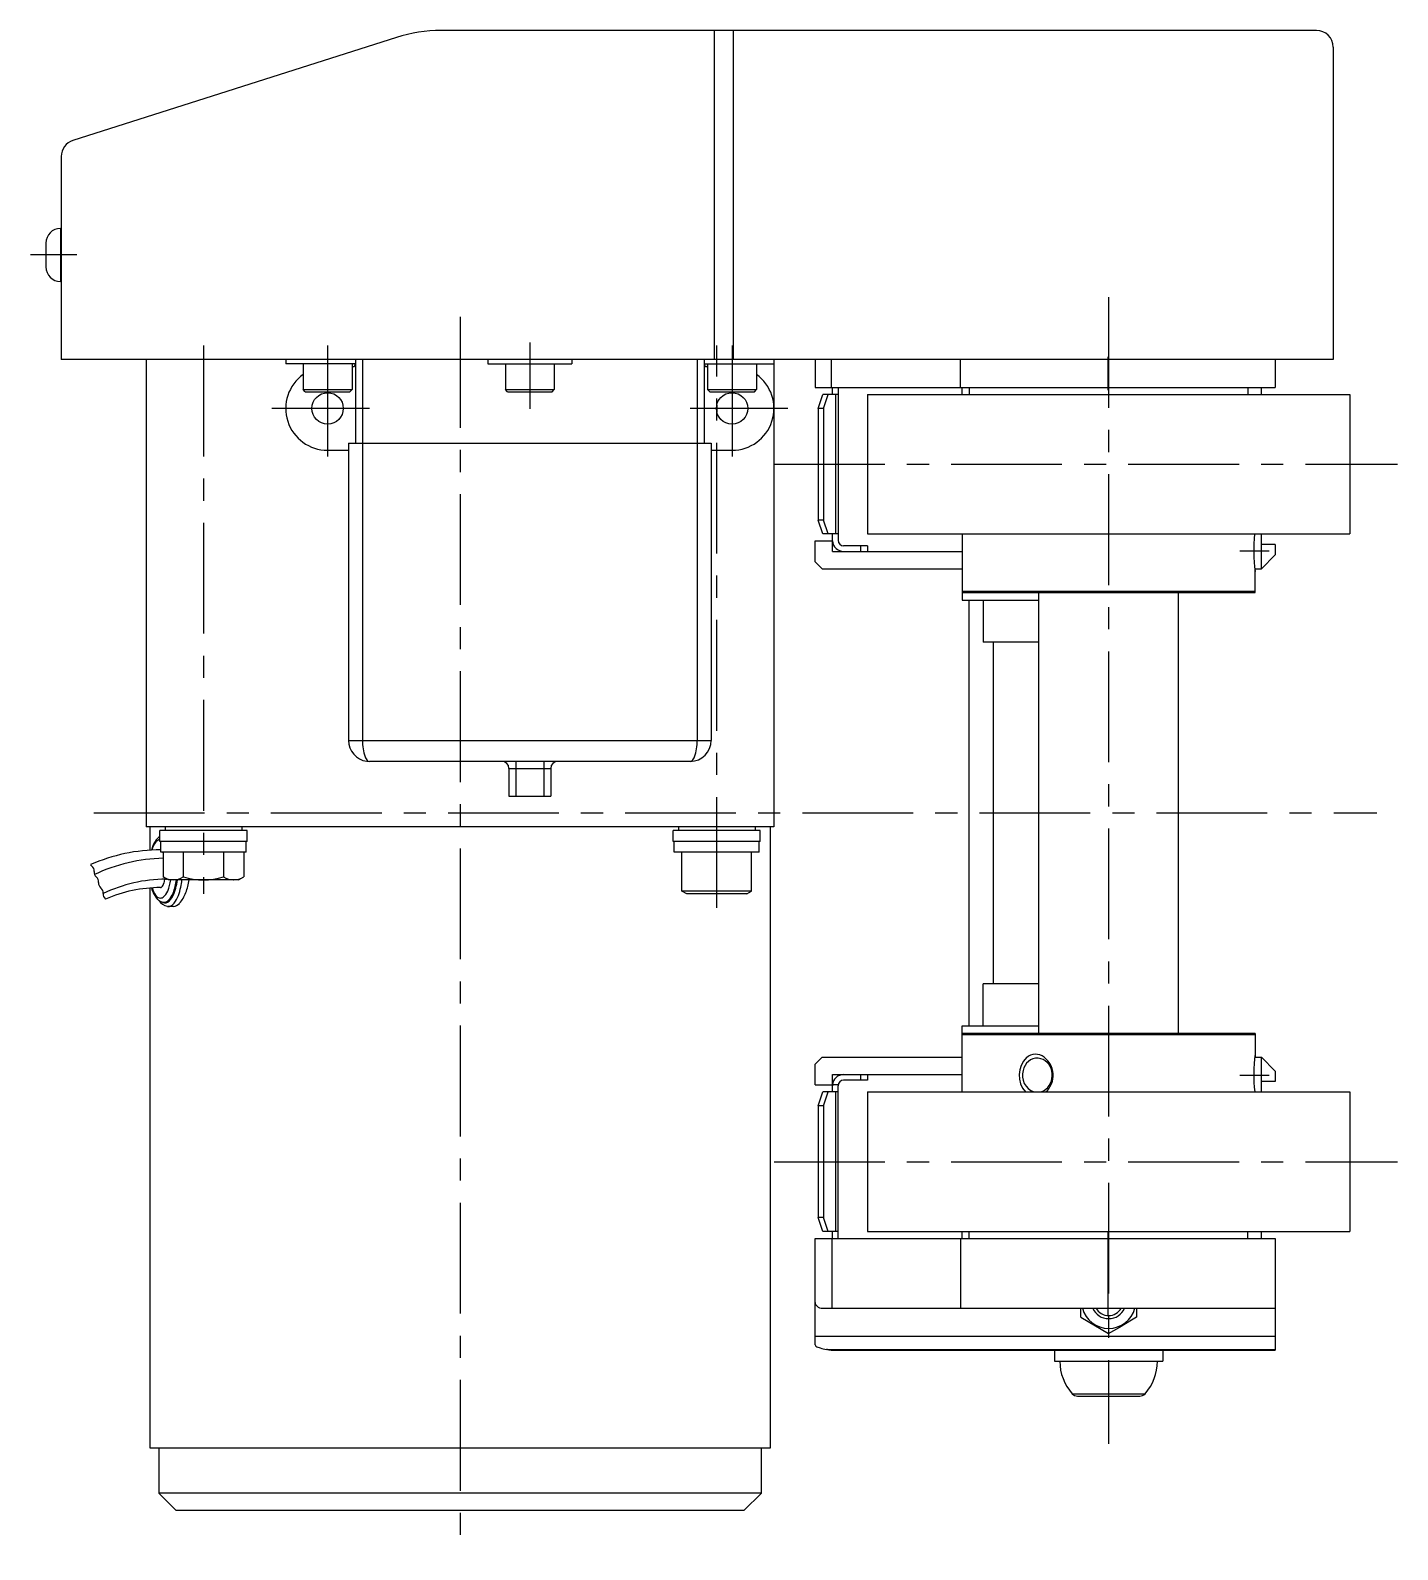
# Model space of a CAD drawing. Extents: x -2 to 840, y -8 to 507.
# Drawn here: x -2.2 to 193.8, y 287.5 to 505.3 of the extents above; entities that cross this region are included whole.
import ezdxf

# ---------------------------------------------------------------- set-up
doc = ezdxf.new("R2010")
doc.units = 0
doc.header["$LTSCALE"] = 0.5
doc.linetypes.add('CENTER', pattern=[50.8, 31.75, -6.35, 6.35, -6.35])
for name, color, linetype in [('MSM_CENTER', 1, 'CENTER'), ('MSM_CONTINUOUS', 7, 'CONTINUOUS'), ('MSM_NARROW', 5, 'CONTINUOUS')]:
    doc.layers.add(name, color=color, linetype=linetype)

msp = doc.modelspace()

# ---------------------------------------------------------------- linework, layer by layer
at = {"layer": 'MSM_CENTER'}
for p, q in [((4.42, 473.09), (-2.22, 473.09)), ((152.4, 467.05), (152.4, 302.63)), ((59.4, 464.2), (59.4, 287.48)), ((22.6, 460.09), (22.6, 381.49)), ((40.4, 460.09), (40.4, 443.09)), ((69.4, 460.55), (69.4, 451.03)), ((96.2, 379.49), (96.2, 460.09)), ((98.4, 460.09), (98.4, 443.09)), ((152.3, 458.49), (152.3, 453.69)), ((46.4, 451.09), (32.4, 451.09)), ((106.4, 451.09), (92.4, 451.09)), ((104.42, 443.09), (193.84, 443.09)), ((171.19, 430.69), (175.42, 430.69)), ((6.88, 393.09), (190.88, 393.09)), ((171.19, 355.49), (175.42, 355.49)), ((104.42, 343.09), (193.84, 343.09)), ((152.3, 333.09), (152.3, 321.09))]:
    msp.add_line(p, q, dxfattribs=at)
at = {"layer": 'MSM_CONTINUOUS'}
for p, q in [((50.27, 504.29), (3.87, 489.5)), ((182.21, 505.29), (56.7, 505.29)), ((95.83, 505.29), (95.83, 458.09)), ((98.56, 505.29), (98.56, 458.09)), ((184.6, 502.89), (184.6, 458.09)), ((2.2, 487.22), (2.2, 458.09)), ((2.1, 476.89), (2.1, 469.29)), ((2.2, 476.89), (2.1, 476.89)), ((0, 474.79), (0, 471.39)), ((2.2, 469.29), (2.1, 469.29)), ((184.6, 458.09), (2.2, 458.09)), ((14.4, 458.09), (14.4, 391.09)), ((34.4, 458.09), (34.4, 457.49)), ((44.4, 457.49), (34.4, 457.49)), ((36.9, 457.49), (36.9, 453.79)), ((43.9, 457.49), (43.9, 453.79)), ((44.4, 458.09), (44.4, 446.09)), ((45.4, 458.09), (45.4, 403.49)), ((63.4, 458.09), (63.4, 457.49)), ((63.4, 457.49), (75.4, 457.49)), ((65.9, 457.49), (65.9, 453.79)), ((72.9, 457.49), (72.9, 453.79)), ((75.4, 458.09), (75.4, 457.49)), ((93.4, 458.09), (93.4, 403.49)), ((94.4, 458.09), (94.4, 446.09)), ((94.4, 457.49), (104.4, 457.49)), ((94.9, 457.49), (94.9, 453.79)), ((101.9, 457.49), (101.9, 453.79)), ((104.4, 458.09), (104.4, 391.09)), ((110.3, 458.09), (110.3, 454.09)), ((112.63, 458.09), (112.63, 454.09)), ((131.09, 458.09), (131.09, 454.09)), ((176.3, 458.09), (176.3, 454.09)), ((44, 457.09), (43.9, 457.09)), ((94.9, 457.09), (94.8, 457.09)), ((36.9, 453.79), (43.9, 453.79)), ((37.2, 453.49), (36.9, 453.79)), ((37.2, 453.49), (43.6, 453.49)), ((43.6, 453.49), (43.9, 453.79)), ((65.9, 453.79), (72.9, 453.79)), ((66.2, 453.49), (65.9, 453.79)), ((66.2, 453.49), (72.6, 453.49)), ((72.6, 453.49), (72.9, 453.79)), ((94.9, 453.79), (101.9, 453.79)), ((95.2, 453.49), (94.9, 453.79)), ((95.2, 453.49), (101.6, 453.49)), ((101.6, 453.49), (101.9, 453.79)), ((110.3, 454.09), (176.3, 454.09)), ((110.75, 451.09), (111.43, 453.09)), ((113.6, 453.09), (111.43, 453.09)), ((111.5, 451.09), (112.18, 453.09)), ((112.8, 454.09), (112.8, 453.99)), ((112.8, 453.09), (112.8, 453.99)), ((113.25, 453.09), (113.25, 433.09)), ((113.6, 453.99), (113.6, 432.19)), ((117.8, 453.09), (187, 453.09)), ((117.8, 453.09), (117.8, 433.09)), ((131.4, 453.09), (131.4, 454.09)), ((132.41, 454.09), (132.41, 453.09)), ((172.37, 454.09), (172.37, 453.09)), ((174.3, 453.09), (174.3, 454.09)), ((187, 453.09), (187, 433.09)), ((96.2, 451.56), (96.2, 450.62)), ((111.5, 451.09), (110.75, 451.09)), ((110.75, 451.09), (110.75, 435.09)), ((111.5, 451.09), (111.5, 435.09)), ((40.4, 445.09), (43.4, 445.09)), ((43.4, 446.09), (95.4, 446.09)), ((43.4, 446.09), (43.4, 403.49)), ((95.4, 446.09), (95.4, 403.49)), ((95.4, 445.09), (98.4, 445.09)), ((111.5, 435.09), (110.75, 435.09)), ((111.43, 433.09), (110.75, 435.09)), ((112.18, 433.09), (111.5, 435.09)), ((110.3, 432.09), (112.8, 432.09)), ((110.3, 429.09), (110.3, 432.09)), ((113.6, 433.09), (111.43, 433.09)), ((112.8, 432.19), (112.8, 433.09)), ((112.8, 432.09), (112.8, 432.19)), ((112.8, 430.59), (112.8, 432.09)), ((117.8, 431.39), (114.4, 431.39)), ((116.8, 431.39), (116.8, 430.59)), ((117.8, 433.09), (187, 433.09)), ((117.8, 431.39), (117.8, 430.59)), ((131.4, 433.09), (131.4, 424.69)), ((174.3, 428.09), (174.3, 433.09)), ((176.3, 431.59), (174.3, 431.59)), ((176.3, 431.59), (176.3, 430.09)), ((112.8, 430.59), (131.4, 430.59)), ((174.3, 428.09), (176.3, 430.09)), ((111.3, 428.09), (110.3, 429.09)), ((111.3, 428.09), (131.4, 428.09)), ((173.35, 428.09), (174.3, 428.09)), ((173.4, 424.69), (173.4, 428.09)), ((131.4, 424.89), (173.4, 424.89)), ((131.6, 424.69), (131.4, 424.89)), ((173.2, 424.69), (173.4, 424.89)), ((131.4, 424.69), (173.4, 424.69)), ((131.4, 424.69), (131.4, 423.59)), ((131.4, 423.59), (142.4, 423.59)), ((132.37, 423.59), (132.37, 362.59)), ((134.4, 423.59), (134.4, 417.59)), ((142.4, 361.49), (142.4, 424.69)), ((162.4, 361.49), (162.4, 424.69)), ((142.4, 417.59), (134.4, 417.59)), ((135.84, 417.59), (135.84, 368.59)), ((43.4, 403.49), (95.4, 403.49)), ((92.4, 400.49), (46.4, 400.49)), ((66.4, 399.49), (72.4, 399.49)), ((66.4, 399.49), (66.4, 395.49)), ((67.4, 400.49), (67.4, 395.49)), ((71.4, 400.49), (71.4, 395.49)), ((72.4, 399.49), (72.4, 395.49)), ((66.4, 395.49), (72.4, 395.49)), ((104.4, 391.09), (14.4, 391.09)), ((14.9, 391.09), (14.9, 387.74)), ((28.85, 390.59), (16.35, 390.59)), ((16.35, 388.99), (16.35, 390.59)), ((17.1, 391.09), (17.1, 390.59)), ((28.1, 391.09), (28.1, 390.59)), ((28.85, 388.99), (28.85, 390.59)), ((102.45, 390.59), (89.95, 390.59)), ((89.95, 388.99), (89.95, 390.59)), ((90.7, 391.09), (90.7, 390.59)), ((101.7, 391.09), (101.7, 390.59)), ((102.45, 388.99), (102.45, 390.59)), ((103.9, 302.09), (103.9, 391.09)), ((15.29, 388.23), (15.13, 387.76)), ((16.18, 389.58), (16.35, 389.71)), ((28.85, 388.99), (16.35, 388.99)), ((16.5, 387.49), (16.5, 388.99)), ((28.7, 387.49), (28.7, 388.99)), ((102.45, 388.99), (89.95, 388.99)), ((90.1, 387.49), (90.1, 388.99)), ((102.3, 387.49), (102.3, 388.99)), ((28.7, 387.49), (16.5, 387.49)), ((16.83, 387.49), (16.83, 383.94)), ((19.71, 387.49), (19.71, 383.94)), ((25.49, 387.49), (25.49, 383.94)), ((28.37, 387.49), (28.37, 383.94)), ((102.3, 387.49), (90.1, 387.49)), ((91.2, 381.89), (91.2, 387.49)), ((101.2, 381.89), (101.2, 387.49)), ((17.6, 383.49), (16.83, 383.94)), ((17, 383.59), (16.91, 383.02)), ((27.6, 383.49), (17.6, 383.49)), ((26.99, 383.49), (26.93, 383.49)), ((27.6, 383.49), (28.37, 383.94)), ((14.9, 382.33), (14.9, 302.09)), ((101.2, 381.89), (91.2, 381.89)), ((91.89, 381.49), (91.2, 381.89)), ((100.51, 381.49), (91.89, 381.49)), ((100.51, 381.49), (101.2, 381.89)), ((16.99, 380.29), (17.09, 380.29)), ((18.29, 379.69), (17.55, 379.69)), ((134.4, 362.59), (134.4, 368.59)), ((142.4, 368.59), (134.4, 368.59)), ((131.4, 362.59), (142.4, 362.59)), ((131.4, 361.49), (131.4, 362.59)), ((173.4, 361.49), (131.4, 361.49)), ((131.4, 353.09), (131.4, 361.49)), ((131.6, 361.49), (131.4, 361.29)), ((173.4, 361.29), (131.4, 361.29)), ((173.2, 361.49), (173.4, 361.29)), ((173.4, 361.49), (173.4, 358.09)), ((111.3, 358.09), (110.3, 357.09)), ((111.3, 358.09), (131.4, 358.09)), ((173.35, 358.09), (174.3, 358.09)), ((174.3, 353.09), (174.3, 358.09)), ((174.3, 358.09), (176.3, 356.09)), ((110.3, 354.09), (110.3, 357.09)), ((112.8, 354.09), (112.8, 355.59)), ((112.8, 355.59), (131.4, 355.59)), ((116.8, 355.59), (116.8, 354.79)), ((117.8, 355.59), (117.8, 354.79)), ((176.3, 356.09), (176.3, 354.59)), ((110.3, 354.09), (112.8, 354.09)), ((110.75, 351.09), (111.43, 353.09)), ((113.6, 353.09), (111.43, 353.09)), ((111.5, 351.09), (112.18, 353.09)), ((113.61, 354.09), (112.8, 354.09)), ((112.8, 354.09), (112.8, 353.99)), ((112.8, 353.09), (112.8, 353.99)), ((113.25, 353.09), (113.25, 333.09)), ((113.6, 332.09), (113.6, 353.99)), ((117.8, 354.79), (114.4, 354.79)), ((117.8, 353.09), (187, 353.09)), ((117.8, 353.09), (117.8, 333.09)), ((176.3, 354.59), (174.3, 354.59)), ((187, 353.09), (187, 333.09)), ((111.5, 351.09), (110.75, 351.09)), ((110.75, 351.09), (110.75, 335.09)), ((111.5, 351.09), (111.5, 335.09)), ((111.5, 335.09), (110.75, 335.09)), ((111.43, 333.09), (110.75, 335.09)), ((112.18, 333.09), (111.5, 335.09)), ((110.3, 332.09), (176.3, 332.09)), ((110.3, 316.82), (110.3, 332.09)), ((113.6, 333.09), (111.43, 333.09)), ((112.73, 322.09), (112.73, 332.09)), ((112.8, 332.19), (112.8, 333.09)), ((112.8, 332.09), (112.8, 332.19)), ((117.8, 333.09), (187, 333.09)), ((131.22, 322.09), (131.22, 332.09)), ((131.4, 332.09), (131.4, 333.09)), ((132.41, 332.09), (132.41, 333.09)), ((172.37, 332.09), (172.37, 333.09)), ((174.3, 332.09), (174.3, 333.09)), ((176.3, 332.09), (176.3, 316.09)), ((111.45, 322.09), (176.3, 322.09)), ((148.4, 320.78), (148.4, 322.09)), ((148.4, 320.78), (152.4, 318.47)), ((156.4, 320.78), (154.32, 319.58)), ((156.4, 322.09), (156.4, 320.78)), ((110.3, 318.09), (176.3, 318.09)), ((152.4, 318.47), (154.32, 319.58)), ((112.1, 316.16), (111.92, 316.19)), ((112.1, 316.16), (176.3, 316.16)), ((112.79, 316.09), (176.3, 316.09)), ((144.65, 316.09), (144.65, 314.49)), ((160.15, 316.09), (160.15, 314.49)), ((144.65, 314.49), (160.15, 314.49)), ((147.18, 309.83), (157.62, 309.83)), ((147.93, 309.49), (156.87, 309.49)), ((14.9, 302.09), (103.9, 302.09)), ((16.2, 302.09), (16.2, 295.59)), ((102.6, 295.59), (102.6, 302.09)), ((102.6, 295.59), (16.2, 295.59)), ((16.2, 295.59), (18.7, 293.09)), ((100.1, 293.09), (102.6, 295.59)), ((100.1, 293.09), (18.7, 293.09))]:
    msp.add_line(p, q, dxfattribs=at)
for centre in [(40.4, 451.09), (98.4, 451.09)]:
    msp.add_circle(centre, 2.25, dxfattribs=at)
for centre, radius, start, end in [((56.71, 484.09), 21.2, 90, 107.6795), ((182.2, 502.89), 2.4, 0, 90), ((4.6, 487.22), 2.4, 107.6795, 180), ((2.1, 474.79), 2.1, 90, 180), ((2.1, 471.39), 2.1, 180, 270), ((44, 457.49), 0.4, 270, 0), ((94.8, 457.49), 0.4, 180, 270), ((40.4, 451.09), 6, 125.6854, 270), ((98.4, 451.09), 6, 270, 54.3147), ((114.4, 453.99), 0.8, 172.8192, 180), ((114.4, 432.19), 1.6, 183.5833, 270), ((114.4, 432.19), 0.8, 180, 270), ((197.13, 430.69), 23.92, 174.2404, 187.2064), ((46.4, 403.49), 3, 180, 262.6308), ((51.72, 403.33), 6.32, 178.4881, 200.3089), ((92.4, 403.49), 3, 270, 0), ((87.08, 403.33), 6.32, 339.6911, 1.5119), ((46.92, 401.49), 1.19, 197.5938, 229.8026), ((91.88, 401.49), 1.19, 310.1974, 342.4062), ((46.42, 403.74), 3.25, 262.9124, 269.7241), ((65.4, 399.49), 1, 0, 90), ((73.4, 399.49), 1, 90, 180), ((92.39, 400.9), 0.404, 271.5848, 309.1466), ((16.46, 362.87), 24.93, 90.0419, 113.7866), ((18.54, 386.81), 3.48, 142.2094, 164.0999), ((17.21, 387.71), 1.99, 146.5542, 164.7649), ((17.81, 387.64), 2.54, 130.1007, 152.6824), ((16.58, 388.29), 1.02, 103.0428, 140.9422), ((18.6, 388.03), 2.88, 141.3353, 147.2672), ((16.44, 387.56), 0.234, 74.6689, 89.6416), ((17.36, 362.37), 24.23, 91.2506, 115.3792), ((15.45, 386.82), 1.49, 22.8488, 26.7753), ((17.26, 362.65), 20.94, 90.1617, 115.5795), ((18.45, 386.63), 3.15, 238.9121, 266.6974), ((17.2, 383.85), 0.261, 271.4648, 304.7427), ((11.22, 384.52), 6.78, 337.2798, 351.3117), ((11.92, 384.25), 6.94, 333.7544, 353.7233), ((11.53, 384.29), 7.37, 334.9568, 353.8037), ((11.41, 384.33), 7.36, 338.1728, 353.4408), ((18.14, 386.47), 2.98, 272.5179, 301.8619), ((2.74, 385.81), 16.94, 348.557, 352.1295), ((22.6, 393.05), 9.55, 252.4122, 287.5878), ((11.91, 384.75), 8.72, 339.329, 351.7029), ((27.06, 386.47), 2.98, 238.1381, 267.4821), ((26.75, 386.63), 3.15, 273.3026, 301.0879), ((16.45, 362.59), 19.8, 90.0297, 113.5131), ((18.9, 383.31), 3.88, 194.4799, 222.2125), ((18.9, 383.53), 3.86, 197.8079, 215.0413), ((16.58, 381.91), 1.04, 215.213, 251.8219), ((16.43, 382.68), 0.29, 272.7404, 317.5556), ((15.73, 383.27), 1.2, 319.0375, 347.8285), ((15.6, 382.61), 2.01, 306.8443, 339.2396), ((16.6, 381.85), 1.69, 296.0469, 336.556), ((15.8, 382.43), 2.58, 314.4493, 341.2707), ((13.76, 383.43), 5.67, 324.8722, 350.0261), ((16, 383.07), 4.3, 316.7873, 341.0983), ((17.06, 381.73), 1.45, 224.9797, 259.944), ((17.8, 381.55), 1.88, 211.6205, 258.4048), ((16.46, 381.52), 0.623, 251.5081, 303.645), ((17.08, 380.98), 0.788, 233.5909, 297.5519), ((16.94, 381.23), 0.93, 261.5823, 315.9506), ((17.04, 381.27), 0.983, 263.6175, 287.5804), ((17.57, 380.51), 0.821, 259.8703, 299.7025), ((16.22, 382.11), 2.2, 303.8976, 334.5813), ((17.3, 381), 1.37, 299.507, 323.0112), ((18.15, 381.02), 1.34, 276.0471, 317.609), ((143.13, 355.48), 3.57, 134.4103, 221.9689), ((142.24, 355.8), 2.14, 88.1406, 169.5827), ((141.91, 356.49), 2, 51.8179, 130.9482), ((142.01, 355.7), 2.26, 9.6421, 82.4127), ((141.19, 355.49), 3.24, 356.1412, 52.7476), ((197.13, 355.49), 23.91, 172.7936, 185.7597), ((114.4, 353.99), 1.6, 90, 176.4167), ((142.53, 355.46), 2.5, 163.1257, 250.8794), ((141.22, 355.45), 3.21, 312.6511, 356.7685), ((141.69, 355.47), 2.62, 310.7978, 13.5237), ((114.4, 353.99), 0.8, 90, 180), ((142.01, 355.25), 2.25, 286.0287, 308.249), ((111.02, 322.95), 0.723, 183.4971, 228.8879), ((111.35, 323.28), 1.19, 227.1932, 274.4689), ((152.4, 323.09), 3.9, 194.857, 345.1466), ((152.4, 323.09), 2.5, 203.5773, 336.428), ((152.4, 323.09), 2.07, 208.9263, 331.0744), ((110.57, 316.88), 0.275, 192.6192, 237.377), ((111.43, 318.2), 1.85, 236.8811, 257.3716), ((113.77, 326.36), 10.34, 254.6278, 259.7198), ((112.79, 319.82), 3.73, 259.3935, 269.9668), ((152.4, 314.49), 7, 180, 221.8103), ((152.4, 314.49), 7, 318.1897, 0), ((147.93, 310.49), 1, 221.8103, 270), ((156.87, 310.49), 1, 270, 318.1897)]:
    msp.add_arc(centre, radius, start, end, dxfattribs=at)
at = {"layer": 'MSM_NARROW'}
for centre, start, end in [((7.11, 386.16), 214.6016, 232.5), ((6.07, 384.81), 352.5001, 52.5001), ((7.76, 384.58), 172.5001, 232.5), ((6.72, 383.23), 352.5001, 52.5001), ((8.41, 383.01), 172.5001, 232.5), ((7.37, 381.65), 352.5001, 52.5001), ((9.07, 381.43), 172.5001, 232.5), ((8.03, 380.07), 52.234, 52.5001)]:
    msp.add_arc(centre, 0.854, start, end, dxfattribs=at)

doc.saveas('drawing.dxf')
